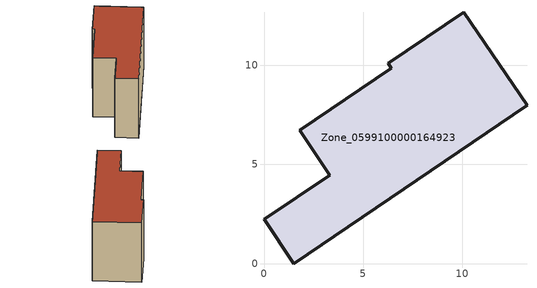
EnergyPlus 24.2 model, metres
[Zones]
Zone_0599100000164923
 floor ground (C_G): 6.41,9.86 6.25,10.09 10.06,12.67 13.25,7.98 1.51,0 0,2.23 3.31,4.47 1.79,6.72 z0
 wall outside (C_F): 3.31,4.47 0,2.23 1.51,0 13.25,7.98 10.06,12.67 6.25,10.09 6.41,9.86 1.79,6.72 3.31,4.47 z0:8.27
 roof outside (C_R): 13.25,7.98 10.06,12.67 6.25,10.09 6.41,9.86 1.79,6.72 3.31,4.47 0,2.23 1.51,0 z8.27
[BUILDING]
Pand.0599100000164923: North Axis=0; Terrain=City; Loads Convergence Tolerance Value=0.04; Temperature Convergence Tolerance Value=0.4; Solar Distribution=FullExterior; Maximum Number of Warmup Days=25; Minimum Number of Warmup Days=1
[Site:Location]
Rotterdam.The.Hague.AP_ZH_NLD Design_Conditions: Latitude=51.96; Longitude=4.45; Time Zone=1; Elevation=-4.5
[SITE:GROUNDTEMPERATURE:BUILDINGSURFACE]
18, 18, 18, 18, 18, 18, 18, 18, 18, 18, 18, 18
[MATERIAL] Thermal Absorptance=0.9; Solar Absorptance=0.7; Visible Absorptance=0.7
Name | Roughness | Thickness | Conductivity | Density | Specific Heat
G.TI.1975-1991 | MediumSmooth | 0.15 | 0.288461 | 540 | 1210
F.TI.1975-1991 | Rough | 0.3 | 0.230769 | 1920 | 840
R.TI.1975-1991 | MediumRough | 0.2 | 0.153846 | 1500 | 1000
[CONSTRUCTION]
C_G: G.TI.1975-1991
C_F: F.TI.1975-1991
C_R: R.TI.1975-1991
[ZONE]
Zone_0599100000164923: Type=1; Multiplier=1; Ceiling Height=Autocalculate; Volume=Autocalculate; Floor Area=autocalculate; Part of Total Floor Area=Yes
[ZONEINFILTRATION:DESIGNFLOWRATE]
Infil_Zone_0599100000164923: Zone or ZoneList or Space or SpaceList=Zone_0599100000164923; Schedule=AlwaysOn; Design Flow Rate Calculation Method=Flow/Area; Flow Rate per Floor Area=0.003; Constant Term Coefficient=1; Temperature Term Coefficient=0; Velocity Term Coefficient=0; Velocity Squared Term Coefficient=0
[HVACTEMPLATE:ZONE:IDEALLOADSAIRSYSTEM]
Zone_0599100000164923: Maximum Heating Supply Air Temperature=50; Minimum Cooling Supply Air Temperature=13; Maximum Heating Supply Air Humidity Ratio=0.0156; Minimum Cooling Supply Air Humidity Ratio=0.0077; Heating Limit=NoLimit; Cooling Limit=NoLimit; Dehumidification Control Type=ConstantSensibleHeatRatio; Cooling Sensible Heat Ratio=0.7; Dehumidification Setpoint=60; Humidification Control Type=None; Humidification Setpoint=30; Outdoor Air Method=None; Outdoor Air Flow Rate per Person=0.00944; Outdoor Air Flow Rate per Zone Floor Area=0; Outdoor Air Flow Rate per Zone=0; Demand Controlled Ventilation Type=None; Outdoor Air Economizer Type=NoEconomizer; Heat Recovery Type=None; Sensible Heat Recovery Effectiveness=0.7; Latent Heat Recovery Effectiveness=0.65
[ZONECONTROL:THERMOSTAT]
ThermostatControl_Zone_0599100000164923: Zone or ZoneList=Zone_0599100000164923; Control Type Schedule=DualSetpointControlType; Control 1=Thermostat_Zone_0599100000164923; Temperature Difference Between Cutout And Setpoint=0
[THERMOSTATSETPOINT:DUALSETPOINT]
Thermostat_Zone_0599100000164923: Heating Setpoint Temperature Schedule=HeatingSetpoint_Zone_0599100000164923; Cooling Setpoint Temperature Schedule=CoolingSetpoint_Zone_0599100000164923
[SCHEDULE:COMPACT]
HeatingSetpoint_Zone_0599100000164923: Through: 12/31, For: AllDays, Until: 24:00, 21
CoolingSetpoint_Zone_0599100000164923: Through: 12/31, For: AllDays, Until: 24:00, 24
DualSetpointControlType: Through: 12/31, For: AllDays, Until: 24:00, 4
AlwaysOn: Through: 12/31, For: AllDays, Until: 24:00, 1
